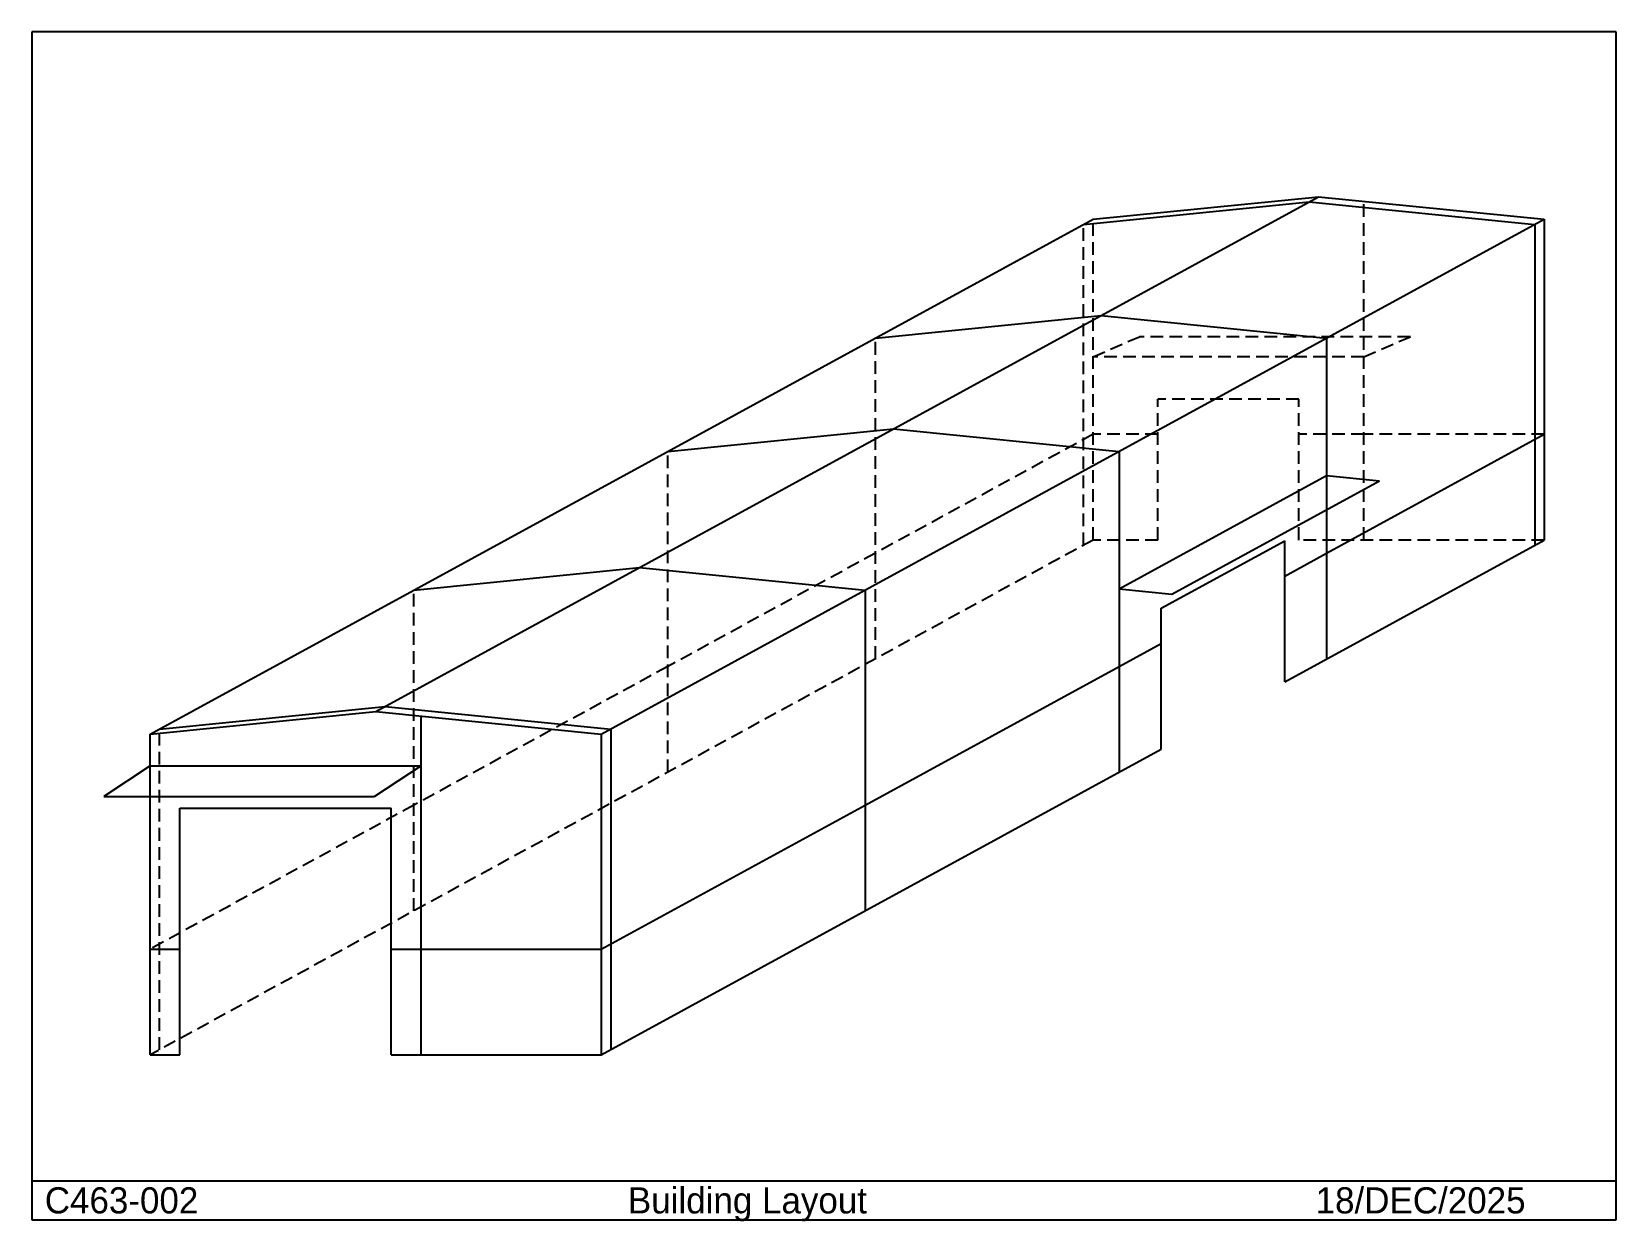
# Model space of a CAD drawing. Extents: x -3359 to 41592, y -4720 to 29031.
import ezdxf

# ---------------------------------------------------------------- set-up
doc = ezdxf.new("R2010")
doc.units = 0
doc.linetypes.add('CONTIN', pattern=[0])
doc.linetypes.add('DASHED', pattern=[539.4, 359.6, -179.8])
doc.layers.get('0').update_dxf_attribs({"linetype": 'CONTIN'})
doc.layers.add('1', color=7, linetype='CONTIN')
doc.layers.add('22', color=7, linetype='DASHED')

msp = doc.modelspace()

# ---------------------------------------------------------------- linework, layer by layer
for p, q in [((41591.703, 29031.15), (-3358.701, 29031.15)), ((-3358.701, 29031.15), (-3358.701, -4681.65)), ((41591.703, -4681.65), (41591.703, 29031.15)), ((-3358.701, -3569.128), (41591.703, -3569.128)), ((-3358.701, -4681.65), (41591.703, -4681.65))]:
    msp.add_line(p, q)
at = {"layer": '1'}
for p, q in [((6400, 9740), (33148.5, 24349.5)), ((26748.5, 23709.5), (33148.5, 24349.5)), ((33148.5, 24349.5), (39548.5, 23709.5)), ((26481.189, 23563.5), (32881.188, 24203.5)), ((32881.188, 24203.5), (39281.188, 23563.5)), ((0, 9100), (26748.5, 23709.5)), ((12800, 9100), (39548.5, 23709.5)), ((39281.188, 23563.5), (39281.188, 14463.501)), ((39548.5, 23709.5), (39548.5, 14609.5)), ((20574.42, 20337.34), (26974.42, 20977.34)), ((26974.42, 20977.34), (33374.422, 20337.34)), ((33374.422, 20337.34), (33374.422, 11237.34)), ((14685.364, 17120.855), (21085.363, 17760.855)), ((21085.363, 17760.855), (27485.363, 17120.855)), ((33374.418, 14237.34), (39548.5, 17609.5)), ((27485.363, 17120.855), (27485.363, 8020.855)), ((27485.365, 13220.855), (33374.418, 16437.34)), ((28985.365, 13070.855), (34874.418, 16287.34)), ((33374.418, 16437.34), (34874.418, 16287.34)), ((28676.33, 12671.337), (32184.33, 14587.337)), ((32184.33, 10587.337), (39548.5, 14609.5)), ((32184.33, 10587.337), (32184.33, 14587.337)), ((32184.33, 13587.337), (33374.418, 14237.34)), ((7485.195, 13188.266), (13885.195, 13828.266)), ((13885.195, 13828.266), (20285.195, 13188.266)), ((20285.195, 13188.266), (20285.195, 4088.265)), ((27485.365, 13220.855), (28985.365, 13070.855)), ((28676.33, 8671.337), (28676.33, 12671.337)), ((27485.365, 11020.855), (28676.33, 11671.337)), ((20285.195, 7088.265), (27485.365, 11020.855)), ((0, 9100), (6400, 9740)), ((267.31, 9245.999), (6667.31, 9885.999)), ((6400, 9740), (12800, 9100)), ((6667.31, 9885.999), (13067.31, 9245.999)), ((7685, 0), (7685, 9611.5)), ((0, 0), (0, 9100)), ((12800, 9100), (12800, 0)), ((13067.31, 9245.999), (13067.31, 145.999)), ((12800, 0), (28676.33, 8671.337)), ((0, 8200), (-1315.5, 7331.5)), ((0, 8200), (7685, 8200)), ((7685, 8200), (6369.5, 7331.5)), ((-1315.5, 7331.5), (6369.5, 7331.5)), ((843, 0), (843, 7000)), ((843, 7000), (6843, 7000)), ((6843, 0), (6843, 7000)), ((12800, 3000), (20285.195, 7088.265)), ((0, 3000), (843, 3000)), ((6843, 3000), (7685, 3000)), ((7685, 3000), (12800, 3000)), ((0, 0), (843, 0)), ((6843, 0), (12800, 0))]:
    msp.add_line(p, q, dxfattribs=at)
at = {"layer": '22'}
for p, q in [((34433.5, 14609.5), (34433.5, 24221)), ((26481.189, 14463.501), (26481.189, 23563.5)), ((26748.5, 14609.5), (26748.5, 23709.5)), ((20574.42, 11237.34), (20574.42, 20337.34)), ((26748.5, 19809.5), (28064, 20378)), ((35749, 20378), (28064, 20378)), ((34433.5, 19809.5), (35749, 20378)), ((34433.5, 19809.5), (26748.5, 19809.5)), ((32590.5, 18609.5), (28590.5, 18609.5)), ((28590.5, 14609.5), (28590.5, 18609.5)), ((32590.5, 14609.5), (32590.5, 18609.5)), ((26748.5, 17609.5), (20574.42, 14237.34)), ((28590.5, 17609.5), (26748.5, 17609.5)), ((34433.5, 17609.5), (32590.5, 17609.5)), ((39548.5, 17609.5), (34433.5, 17609.5)), ((14685.364, 8020.855), (14685.364, 17120.855)), ((26748.5, 14609.5), (0.001, 0)), ((28590.5, 14609.5), (26748.5, 14609.5)), ((39548.5, 14609.5), (32590.5, 14609.5)), ((20574.42, 14237.34), (14685.365, 11020.854)), ((7485.195, 4088.265), (7485.195, 13188.266)), ((14685.365, 11020.854), (7485.196, 7088.265)), ((267.31, 145.999), (267.31, 9245.999)), ((7485.196, 7088.265), (0.001, 3000))]:
    msp.add_line(p, q, dxfattribs=at)

# ---------------------------------------------------------------- texts
for s, p in [('C463-002', (-2987.86, -4496.23)), ('Building Layout', (13553.888, -4496.23)), ('18/DEC/2025', (33062.363, -4496.23))]:
    msp.add_text(s, height=741.682).set_placement(p)

doc.saveas('drawing.dxf')
